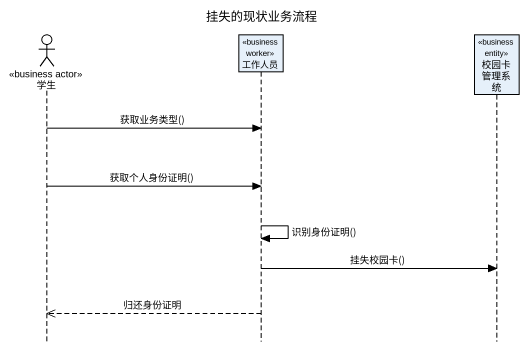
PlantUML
@startuml
title 挂失的现状业务流程
hide footbox
actor 学生 <<business actor>>
participant 工作人员 <<business worker>>
participant 校园卡管理系统 <<business entity>>

学生 -> 工作人员 : 获取业务类型()
学生 -> 工作人员 : 获取个人身份证明()
工作人员 -> 工作人员 : 识别身份证明()
工作人员 -> 校园卡管理系统 : 挂失校园卡()
工作人员 -->> 学生 : 归还身份证明
@enduml
